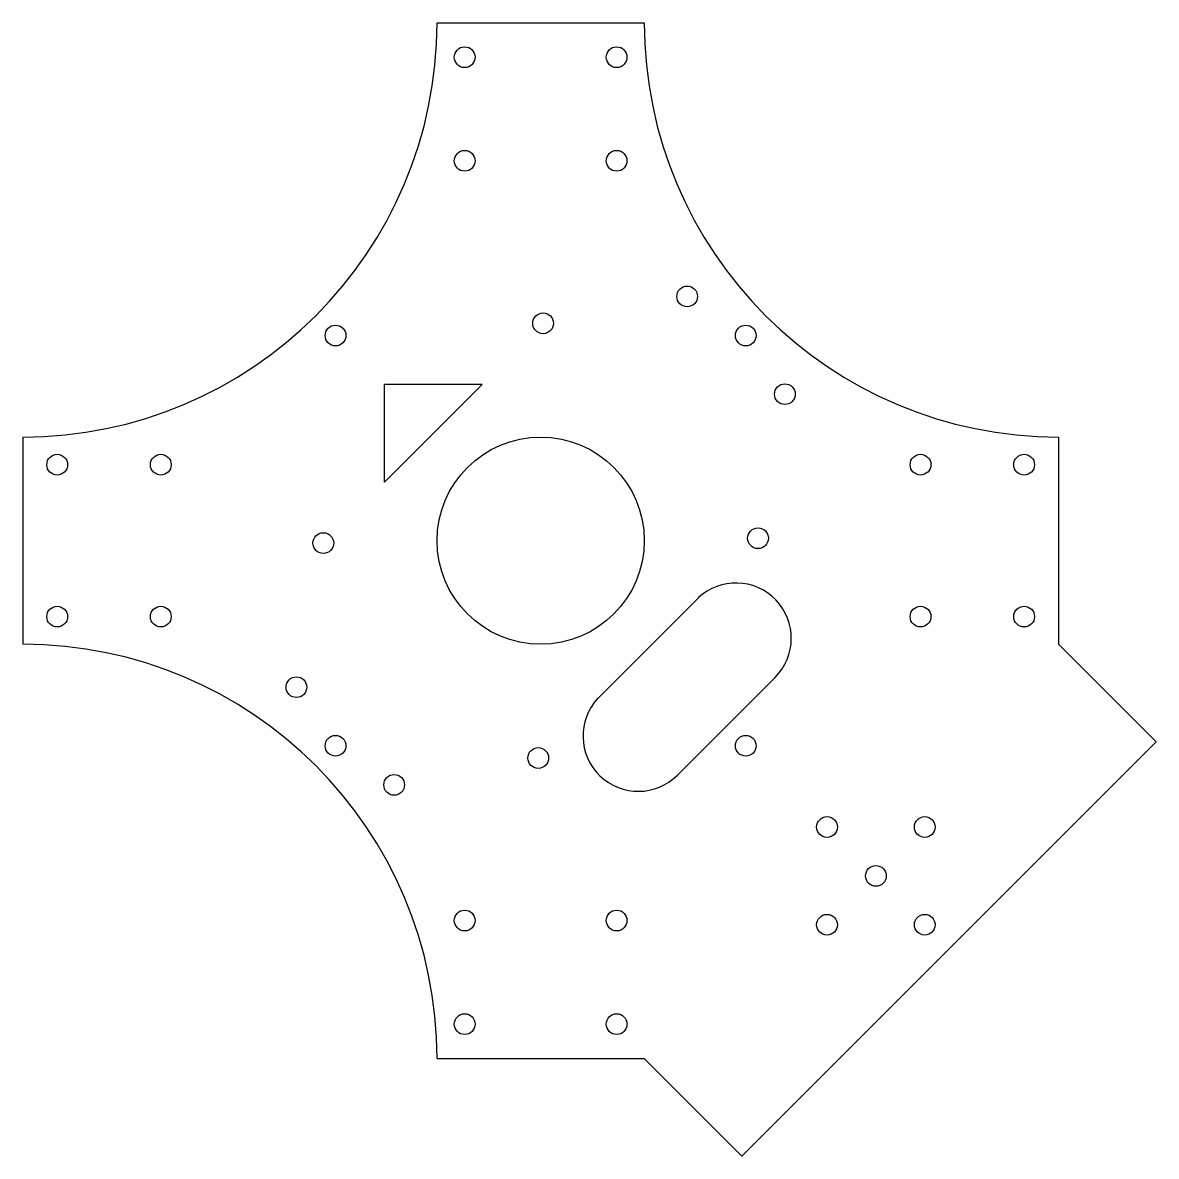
# Model space of a CAD drawing. Header units: millimetres. Extents: x -75 to 89, y -89 to 75.
import ezdxf

# ---------------------------------------------------------------- set-up
doc = ezdxf.new("R2010")
doc.units = ezdxf.units.MM

msp = doc.modelspace()

# ---------------------------------------------------------------- linework, layer by layer
at = {"color": 7, "linetype": 'Continuous', "lineweight": 25}
for p, q in [((-15, 75), (15, 75)), ((-8.49, 22.63), (-22.63, 8.49)), ((-22.63, 8.49), (-22.63, 22.63)), ((-8.49, 22.63), (-22.63, 22.63)), ((-75, 15), (-75, -15)), ((75, 15), (75, -15)), ((22.83, -8.29), (8.29, -22.83)), ((75, -15), (89.14, -29.14)), ((19.8, -33.94), (33.94, -19.8)), ((89.14, -29.14), (29.14, -89.14)), ((-15, -75), (15, -75)), ((15, -75), (29.14, -89.14))]:
    msp.add_line(p, q, dxfattribs=at)
for centre, radius in [((-11, 70), 1.5), ((11, 70), 1.5), ((-11, 55), 1.5), ((11, 55), 1.5), ((21.21, 35.36), 1.5), ((0.35, 31.47), 1.5), ((-29.7, 29.7), 1.5), ((29.7, 29.7), 1.5), ((35.36, 21.21), 1.5), ((0, 0), 15), ((-70, 11), 1.5), ((-55, 11), 1.5), ((55, 11), 1.5), ((70, 11), 1.5), ((31.47, 0.35), 1.5), ((-31.47, -0.35), 1.5), ((-70, -11), 1.5), ((-55, -11), 1.5), ((55, -11), 1.5), ((70, -11), 1.5), ((-35.36, -21.21), 1.5), ((-29.7, -29.7), 1.5), ((29.7, -29.7), 1.5), ((-0.35, -31.47), 1.5), ((-21.21, -35.36), 1.5), ((41.46, -41.46), 1.5), ((55.61, -41.46), 1.5), ((48.54, -48.54), 1.5), ((-11, -55), 1.5), ((11, -55), 1.5), ((41.46, -55.61), 1.5), ((55.61, -55.61), 1.5), ((-11, -70), 1.5), ((11, -70), 1.5)]:
    msp.add_circle(centre, radius, dxfattribs=at)
for centre, radius, start, end in [((-75, 75), 60, 270, 0), ((75, 75), 60, 180, 270), ((28.28, -14.14), 8.01, 315, 132.9726), ((-75, -75), 60, 0, 90), ((14.14, -28.28), 8.01, 137.0274, 315)]:
    msp.add_arc(centre, radius, start, end, dxfattribs=at)

doc.saveas('drawing.dxf')
